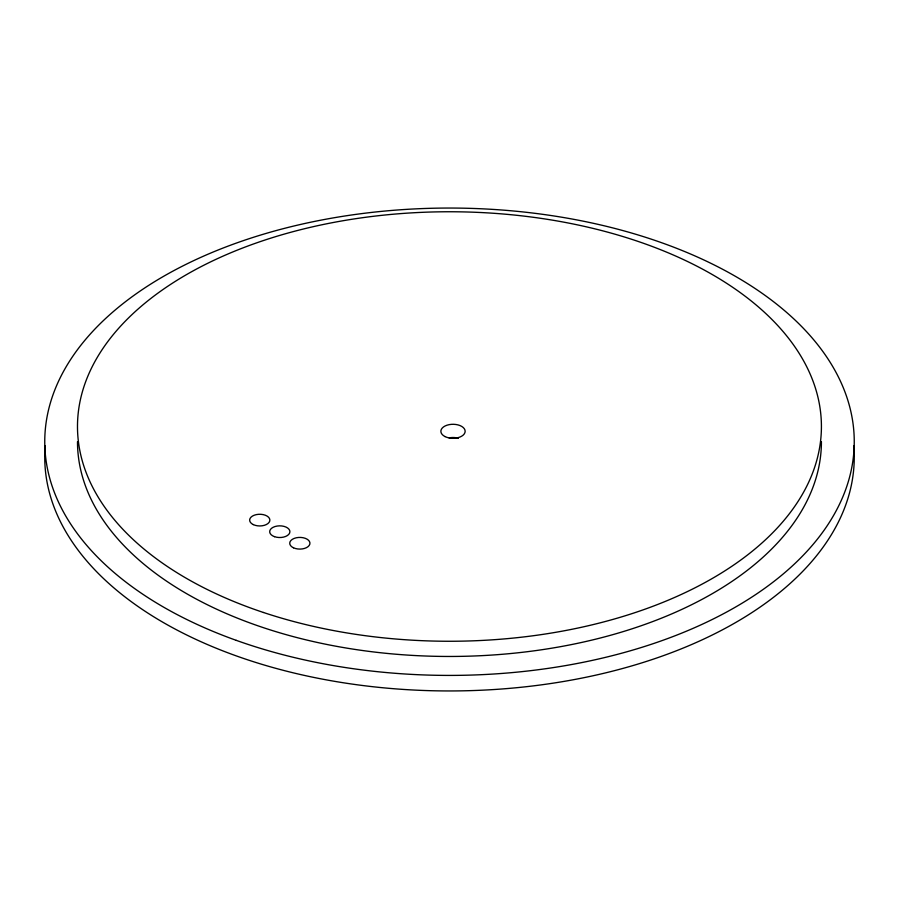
<?xml version="1.0" encoding="UTF-8"?>
<svg xmlns="http://www.w3.org/2000/svg" width="899" height="899" viewBox="0 0 899 899"><rect width="100%" height="100%" fill="white"/><g stroke="black" fill="none" stroke-linecap="round" stroke-linejoin="round"><path stroke-width="1.35" d="M821.416 441.701A371.961 214.749 0 0 1 449.455 656.461A371.961 214.749 0 0 1 77.494 441.701M853.769 445.926A404.752 233.684 0 0 1 449.5 690.949A404.752 233.684 0 0 1 45.231 445.926M449.107 437.88A12.148 7.012 0 0 1 458.378 438.229M236.212 640.335A404.752 233.684 0 0 0 854.05 449.073A404.752 233.684 0 0 0 258.238 235.785A404.752 233.684 0 0 0 236.212 640.335M263.474 612.489A371.961 214.749 0 0 0 821.416 426.508A371.961 214.749 0 0 0 263.474 240.527A371.961 214.749 0 0 0 263.474 612.489M445.005 436.566A12.148 7.012 0 0 0 464.918 432.666A12.148 7.012 0 0 0 449.107 424.654A12.148 7.012 0 0 0 445.005 436.566M274.521 536.669A10.114 5.844 0 0 0 289.905 531.826A10.114 5.844 0 0 0 274.948 526.556A10.114 5.844 0 0 0 274.521 536.669M253.26 524.589A10.114 5.844 0 0 0 269.722 521.128A10.114 5.844 0 0 0 256.294 514.621A10.114 5.844 0 0 0 253.26 524.589M293.479 547.794A10.114 5.844 0 0 0 309.829 544.142A10.114 5.844 0 0 0 296.176 537.804A10.114 5.844 0 0 0 293.479 547.794"/></g></svg>
